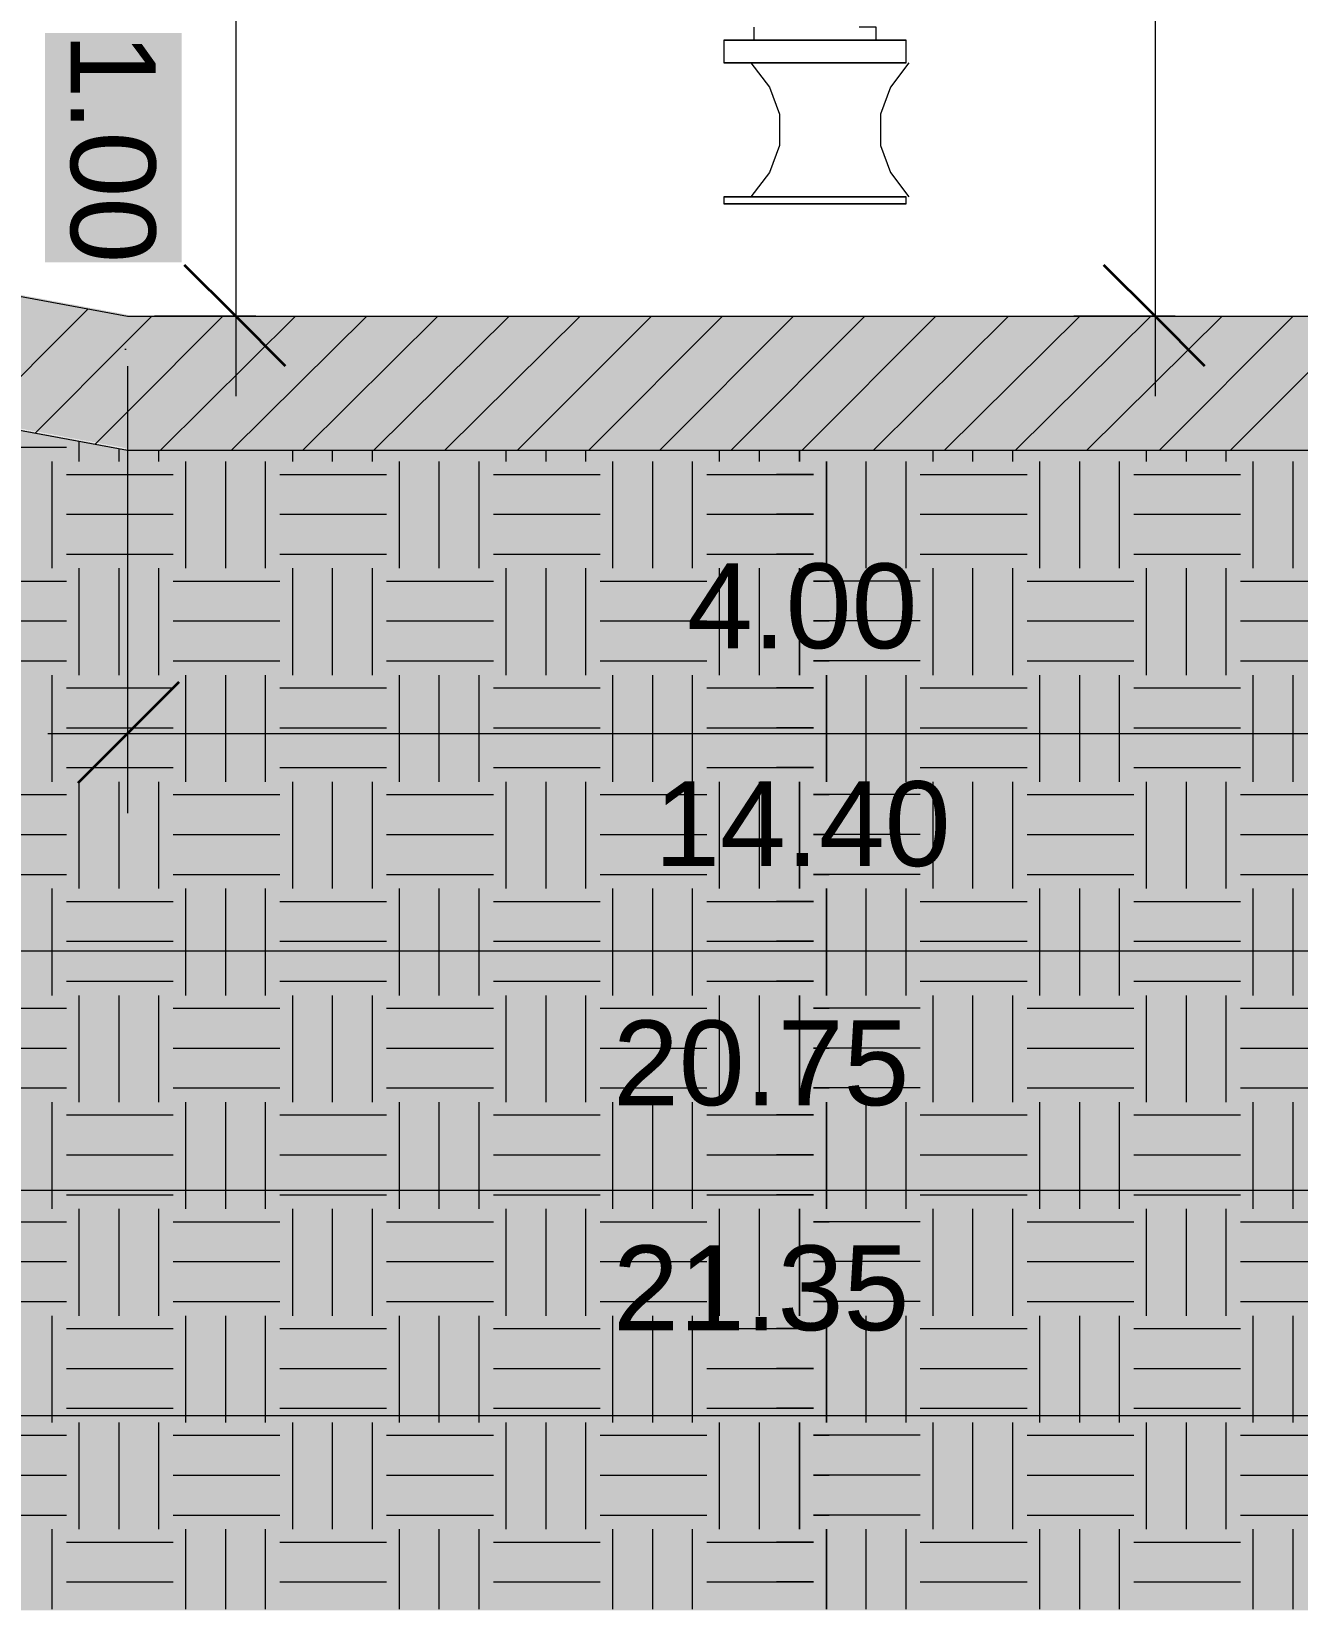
# Model space of a CAD drawing. Extents: x -187 to 52, y -9 to 65.
# Drawn here: x -130.429 to -126.667, y 27.056 to 31.746 of the extents above; entities that cross this region are included whole.
import ezdxf

# ---------------------------------------------------------------- set-up
doc = ezdxf.new("R2010")
doc.units = 0
doc.header["$MEASUREMENT"] = 0
doc.layers.add('PDF4_Geometría', color=7, linetype='Continuous')
doc.layers.add('PDF4_Texto', color=7, linetype='Continuous')
doc.layers.add('PDF4_Rellenos sólidos', color=7, linetype='Continuous', true_color=0xffffff)
doc.styles.add('PDF Arial', font='arial.ttf')

msp = doc.modelspace()

# ---------------------------------------------------------------- hatches: boundary and pattern name
at = {"layer": 'PDF4_Rellenos sólidos', "transparency": 33554559}
for points in [[(-130.1858, 30.5157), (-130.1435, 30.5072), (-130.1435, 30.9048), (-130.1858, 30.9132), (-130.2112, 30.9174), (-130.2323, 30.9217), (-130.2577, 30.9259), (-130.3, 30.9344), (-130.3254, 30.9386), (-130.3465, 30.9428), (-130.3719, 30.947), (-130.4142, 30.9555), (-130.4395, 30.9597), (-130.4607, 30.964), (-130.4861, 30.9682), (-130.5284, 30.9766), (-130.5537, 30.9809), (-130.5749, 30.9851), (-130.6002, 30.9893), (-130.6425, 30.9978), (-130.6679, 31.002), (-130.6891, 31.0062), (-130.7144, 31.0105), (-130.7567, 31.0189), (-130.7821, 31.0232), (-130.8032, 31.0274), (-130.8286, 31.0316), (-130.8709, 31.0401), (-130.8963, 31.0443), (-130.9174, 31.0485), (-130.9428, 31.0528), (-130.9851, 31.0612), (-131.0105, 31.0655), (-131.0316, 31.0697), (-131.057, 31.0739), (-131.0993, 31.0824), (-131.1247, 31.0866), (-131.1458, 31.0908), (-131.1712, 31.0951), (-131.2135, 31.1035), (-131.2388, 31.1077), (-131.26, 31.112), (-131.2854, 31.1162), (-131.3277, 31.1247), (-131.353, 31.1289), (-131.3742, 31.1331), (-131.3995, 31.1373), (-131.4418, 31.1458), (-131.4672, 31.15), (-131.4884, 31.1543), (-131.5137, 31.1585), (-131.556, 31.167), (-131.5814, 31.1712), (-131.6025, 31.1754), (-131.6279, 31.1796), (-131.6702, 31.1881), (-131.6956, 31.1923), (-131.7167, 31.1966), (-131.7421, 31.2008), (-131.7844, 31.2092), (-131.8098, 31.2135), (-131.8309, 31.2177), (-131.8563, 31.2219), (-131.8986, 31.2304), (-131.924, 31.2346), (-131.9451, 31.2388), (-131.9705, 31.2431), (-132.0128, 31.2515), (-132.0381, 31.2558), (-132.0593, 31.26), (-132.0847, 31.2642), (-132.1269, 31.2727), (-132.1523, 31.2769), (-132.1735, 31.2811), (-132.1988, 31.2854), (-132.2411, 31.2938), (-132.2665, 31.2981), (-132.2877, 31.3023), (-132.313, 31.3065), (-132.3553, 31.315), (-132.3807, 31.3192), (-132.4018, 31.3234), (-132.4272, 31.3277), (-132.4695, 31.3361), (-132.4949, 31.3403), (-132.516, 31.3446), (-132.5414, 31.3488), (-132.5625, 31.353), (-132.5879, 31.3573), (-132.6302, 31.3657), (-132.6556, 31.3699), (-132.6767, 31.3742), (-132.7021, 31.3784), (-132.7444, 31.3869), (-132.7698, 31.3911), (-132.7909, 31.3953), (-132.8163, 31.3996), (-132.8586, 31.408), (-132.884, 31.4122), (-132.9051, 31.4165), (-132.9305, 31.4207), (-132.9728, 31.4292), (-132.9981, 31.4334), (-133.0193, 31.4376), (-133.0447, 31.4418), (-133.0869, 31.4503), (-133.1123, 31.4545), (-133.1335, 31.4588), (-133.1588, 31.463), (-133.2011, 31.4714), (-133.2265, 31.4757), (-133.2477, 31.4799), (-133.273, 31.4841), (-133.3153, 31.4926), (-133.3407, 31.4968), (-133.3618, 31.5011), (-133.3872, 31.5053), (-133.4295, 31.5137), (-133.4549, 31.518), (-133.476, 31.5222), (-133.5014, 31.5264), (-133.5437, 31.5349), (-133.5691, 31.5391), (-133.5902, 31.5433), (-133.6156, 31.5476), (-133.6579, 31.556), (-133.6832, 31.5603), (-133.7044, 31.5645), (-133.7298, 31.5687), (-133.7721, 31.5772), (-133.7974, 31.5814), (-133.8186, 31.5856), (-133.844, 31.5899), (-133.8862, 31.5983), (-133.9116, 31.6025), (-133.9328, 31.6068), (-133.9581, 31.611), (-134.0004, 31.6195), (-134.0258, 31.6237), (-134.0469, 31.6279), (-134.0723, 31.6322), (-134.1146, 31.6406), (-134.14, 31.6448), (-134.1611, 31.6491), (-134.1865, 31.6533), (-134.2288, 31.6618), (-134.2542, 31.666), (-134.2753, 31.6702), (-134.3007, 31.6744), (-134.343, 31.6829), (-134.3684, 31.6871), (-134.3895, 31.6914), (-134.4149, 31.6956), (-134.4572, 31.704), (-134.4825, 31.7083), (-134.5037, 31.7125), (-134.5291, 31.7167), (-134.5714, 31.7252), (-134.5967, 31.7294), (-134.6179, 31.7336), (-134.6432, 31.7379), (-134.6855, 31.7463), (-134.7109, 31.7506), (-134.7321, 31.7548), (-134.7574, 31.759), (-134.7997, 31.7675), (-134.8251, 31.7717), (-134.8462, 31.7759), (-134.8716, 31.7802), (-134.8928, 31.7844), (-134.9181, 31.7844), (-134.9181, 31.3869), (-134.8928, 31.3869), (-134.8716, 31.3826), (-134.8462, 31.3784), (-134.8251, 31.3742), (-134.7997, 31.3699), (-134.7786, 31.3657), (-134.7532, 31.3615), (-134.7321, 31.3573), (-134.7067, 31.353), (-134.6644, 31.3446), (-134.639, 31.3403), (-134.6179, 31.3361), (-134.5925, 31.3319), (-134.5714, 31.3277), (-134.546, 31.3234), (-134.5248, 31.3192), (-134.4995, 31.315), (-134.4572, 31.3065), (-134.4318, 31.3023), (-134.4107, 31.2981), (-134.3853, 31.2938), (-134.3641, 31.2896), (-134.3388, 31.2854), (-134.3176, 31.2811), (-134.2922, 31.2769), (-134.2499, 31.2685), (-134.2246, 31.2642), (-134.2034, 31.26), (-134.1781, 31.2558), (-134.1569, 31.2515), (-134.1315, 31.2473), (-134.1104, 31.2431), (-134.085, 31.2388), (-134.0427, 31.2304), (-134.0173, 31.2262), (-133.9962, 31.2219), (-133.9708, 31.2177), (-133.9285, 31.2092), (-133.9032, 31.205), (-133.882, 31.2008), (-133.8566, 31.1966), (-133.8144, 31.1881), (-133.789, 31.1839), (-133.7678, 31.1796), (-133.7425, 31.1754), (-133.7002, 31.167), (-133.6748, 31.1627), (-133.6536, 31.1585), (-133.6283, 31.1543), (-133.586, 31.1458), (-133.5606, 31.1416), (-133.5395, 31.1373), (-133.5141, 31.1331), (-133.4718, 31.1247), (-133.4464, 31.1204), (-133.4041, 31.112), (-133.3788, 31.1077), (-133.3576, 31.1035), (-133.3322, 31.0993), (-133.2899, 31.0908), (-133.2646, 31.0866), (-133.2434, 31.0824), (-133.2181, 31.0781), (-133.1758, 31.0697), (-133.1504, 31.0655), (-133.1292, 31.0612), (-133.1039, 31.057), (-133.0616, 31.0485), (-133.0362, 31.0443), (-133.0151, 31.0401), (-132.9897, 31.0359), (-132.9474, 31.0274), (-132.922, 31.0232), (-132.8797, 31.0147), (-132.8543, 31.0105), (-132.8332, 31.0062), (-132.8078, 31.002), (-132.7655, 30.9936), (-132.7402, 30.9893), (-132.719, 30.9851), (-132.6936, 30.9809), (-132.6514, 30.9724), (-132.626, 30.9682), (-132.6048, 30.964), (-132.5795, 30.9597), (-132.5372, 30.9513), (-132.5118, 30.947), (-132.4906, 30.9428), (-132.4653, 30.9386), (-132.423, 30.9301), (-132.3976, 30.9259), (-132.3553, 30.9174), (-132.3299, 30.9132), (-132.3088, 30.909), (-132.2834, 30.9048), (-132.2411, 30.8963), (-132.2158, 30.8921), (-132.1946, 30.8878), (-132.1692, 30.8836), (-132.1269, 30.8751), (-132.1016, 30.8709), (-132.0804, 30.8667), (-132.0551, 30.8625), (-132.0128, 30.854), (-131.9874, 30.8498), (-131.9662, 30.8455), (-131.9409, 30.8413), (-131.8986, 30.8329), (-131.8732, 30.8286), (-131.8521, 30.8244), (-131.8267, 30.8202), (-131.7844, 30.8117), (-131.759, 30.8075), (-131.7167, 30.799), (-131.6914, 30.7948), (-131.6702, 30.7906), (-131.6448, 30.7863), (-131.6025, 30.7779), (-131.5772, 30.7736), (-131.556, 30.7694), (-131.5306, 30.7652), (-131.4884, 30.7567), (-131.463, 30.7525), (-131.4418, 30.7483), (-131.4165, 30.744), (-131.3742, 30.7356), (-131.3488, 30.7314), (-131.3277, 30.7271), (-131.3023, 30.7229), (-131.26, 30.7144), (-131.2346, 30.7102), (-131.1923, 30.7018), (-131.1669, 30.6975), (-131.1458, 30.6933), (-131.1204, 30.6891), (-131.0781, 30.6806), (-131.0528, 30.6764), (-131.0316, 30.6722), (-131.0062, 30.6679), (-130.964, 30.6595), (-130.9386, 30.6552), (-130.9174, 30.651), (-130.8921, 30.6468), (-130.8498, 30.6383), (-130.8244, 30.6341), (-130.8032, 30.6299), (-130.7779, 30.6256), (-130.7356, 30.6172), (-130.7102, 30.6129), (-130.6679, 30.6045), (-130.6425, 30.6003), (-130.6214, 30.596), (-130.596, 30.5918), (-130.5537, 30.5833), (-130.5284, 30.5791), (-130.5072, 30.5749), (-130.4818, 30.5707), (-130.4395, 30.5622), (-130.4142, 30.558), (-130.393, 30.5537), (-130.3677, 30.5495), (-130.3254, 30.541), (-130.3, 30.5368), (-130.2788, 30.5326), (-130.2535, 30.5284), (-130.2112, 30.5199)], [(-130.3888, 31.7421), (-130.3888, 31.0612), (-129.9828, 31.0612), (-129.9828, 31.7421)], [(-128.0586, 30.503), (-130.152, 30.5072), (-130.1943, 30.5157), (-130.2196, 30.5199), (-130.2619, 30.5284), (-130.2873, 30.5326), (-130.3084, 30.5368), (-130.3338, 30.541), (-130.3761, 30.5495), (-130.4015, 30.5537), (-130.4226, 30.558), (-130.448, 30.5622), (-130.4903, 30.5707), (-130.5157, 30.5749), (-130.5368, 30.5791), (-130.5622, 30.5833), (-130.6045, 30.5918), (-130.6299, 30.596), (-130.651, 30.6003), (-130.6764, 30.6045), (-130.7187, 30.6129), (-130.744, 30.6172), (-130.7863, 30.6256), (-130.8117, 30.6299), (-130.8328, 30.6341), (-130.8582, 30.6383), (-130.9005, 30.6468), (-130.9259, 30.651), (-130.947, 30.6552), (-130.9724, 30.6595), (-131.0147, 30.6679), (-131.0401, 30.6722), (-131.0612, 30.6764), (-131.0866, 30.6806), (-131.1289, 30.6891), (-131.1543, 30.6933), (-131.1754, 30.6975), (-131.2008, 30.7018), (-131.2431, 30.7102), (-131.2684, 30.7144), (-131.2896, 30.7187), (-131.315, 30.7229), (-131.3573, 30.7314), (-131.3826, 30.7356), (-131.4249, 30.744), (-131.4503, 30.7483), (-131.4714, 30.7525), (-131.4968, 30.7567), (-131.5391, 30.7652), (-131.5645, 30.7694), (-131.5856, 30.7736), (-131.611, 30.7779), (-131.6533, 30.7863), (-131.6787, 30.7906), (-131.6998, 30.7948), (-131.7252, 30.799), (-131.7675, 30.8075), (-131.7929, 30.8117), (-131.814, 30.8159), (-131.8394, 30.8202), (-131.8817, 30.8286), (-131.907, 30.8329), (-131.9493, 30.8413), (-131.9747, 30.8455), (-131.9958, 30.8498), (-132.0212, 30.854), (-132.0635, 30.8625), (-132.0889, 30.8667), (-132.11, 30.8709), (-132.1354, 30.8751), (-132.1777, 30.8836), (-132.2031, 30.8878), (-132.2242, 30.8921), (-132.2496, 30.8963), (-132.2919, 30.9048), (-132.3173, 30.909), (-132.3384, 30.9132), (-132.3638, 30.9174), (-132.4061, 30.9259), (-132.4314, 30.9301), (-132.4526, 30.9344), (-132.478, 30.9386), (-132.5203, 30.947), (-132.5456, 30.9513), (-132.5879, 30.9597), (-132.6133, 30.964), (-132.6344, 30.9682), (-132.6598, 30.9724), (-132.7021, 30.9809), (-132.7275, 30.9851), (-132.7486, 30.9893), (-132.774, 30.9936), (-132.8163, 31.002), (-132.8417, 31.0062), (-132.8628, 31.0105), (-132.8882, 31.0147), (-132.9305, 31.0232), (-132.9558, 31.0274), (-132.977, 31.0316), (-133.0024, 31.0359), (-133.0447, 31.0443), (-133.07, 31.0485), (-133.0912, 31.0528), (-133.1166, 31.057), (-133.1588, 31.0655), (-133.1842, 31.0697), (-133.2265, 31.0781), (-133.2519, 31.0824), (-133.273, 31.0866), (-133.2984, 31.0908), (-133.3407, 31.0993), (-133.3661, 31.1035), (-133.3872, 31.1077), (-133.4126, 31.112), (-133.4549, 31.1204), (-133.4803, 31.1247), (-133.5014, 31.1289), (-133.5268, 31.1331), (-133.5691, 31.1416), (-133.5944, 31.1458), (-133.6156, 31.15), (-133.641, 31.1543), (-133.6832, 31.1627), (-133.7086, 31.167), (-133.7509, 31.1754), (-133.7763, 31.1796), (-133.7974, 31.1839), (-133.8228, 31.1881), (-133.8651, 31.1966), (-133.8905, 31.2008), (-133.9116, 31.205), (-133.937, 31.2092), (-133.9793, 31.2177), (-134.0047, 31.2219), (-134.0258, 31.2262), (-134.0512, 31.2304), (-134.0935, 31.2388), (-134.1188, 31.2431), (-134.14, 31.2473), (-134.1654, 31.2515), (-134.2077, 31.26), (-134.233, 31.2642), (-134.2542, 31.2685), (-134.2795, 31.2727), (-134.3218, 31.2811), (-134.3472, 31.2854), (-134.3895, 31.2938), (-134.4149, 31.2981), (-134.436, 31.3023), (-134.4614, 31.3065), (-134.5037, 31.315), (-134.5291, 31.3192), (-134.5502, 31.3234), (-134.5756, 31.3277), (-134.6179, 31.3361), (-134.6432, 31.3403), (-134.6644, 31.3446), (-134.6898, 31.3488), (-134.7321, 31.3573), (-134.7574, 31.3615), (-134.7786, 31.3657), (-134.804, 31.3699), (-134.8462, 31.3784), (-134.8716, 31.3826), (-134.8928, 31.3869), (-134.9181, 31.3869), (-134.9181, 27.0563), (-128.0586, 27.0563)], [(-126.147, 30.5072), (-128.215, 30.503), (-128.215, 27.0563), (-121.7192, 27.0563), (-121.7192, 31.3192), (-121.7403, 31.3192), (-121.7615, 31.315), (-121.7868, 31.3107), (-121.808, 31.3065), (-121.8334, 31.3023), (-121.8757, 31.2938), (-121.901, 31.2896), (-121.9222, 31.2854), (-121.9476, 31.2811), (-121.9687, 31.2769), (-121.9941, 31.2727), (-122.0364, 31.2642), (-122.0617, 31.26), (-122.0829, 31.2558), (-122.1083, 31.2515), (-122.1294, 31.2473), (-122.1548, 31.2431), (-122.1971, 31.2346), (-122.2224, 31.2304), (-122.2436, 31.2262), (-122.269, 31.2219), (-122.2901, 31.2177), (-122.3155, 31.2135), (-122.3578, 31.205), (-122.3831, 31.2008), (-122.4043, 31.1966), (-122.4297, 31.1923), (-122.4508, 31.1881), (-122.4762, 31.1839), (-122.5185, 31.1754), (-122.5439, 31.1712), (-122.565, 31.167), (-122.5904, 31.1627), (-122.6327, 31.1543), (-122.658, 31.15), (-122.6792, 31.1458), (-122.7046, 31.1416), (-122.7257, 31.1373), (-122.7511, 31.1331), (-122.7934, 31.1247), (-122.8187, 31.1204), (-122.8399, 31.1162), (-122.8653, 31.112), (-122.8864, 31.1077), (-122.9118, 31.1035), (-122.9541, 31.0951), (-122.9794, 31.0908), (-123.0006, 31.0866), (-123.026, 31.0824), (-123.0471, 31.0781), (-123.0725, 31.0739), (-123.1148, 31.0655), (-123.1402, 31.0612), (-123.1613, 31.057), (-123.1867, 31.0528), (-123.2078, 31.0485), (-123.2332, 31.0443), (-123.2755, 31.0359), (-123.3009, 31.0316), (-123.322, 31.0274), (-123.3474, 31.0232), (-123.3685, 31.0189), (-123.3939, 31.0147), (-123.4362, 31.0062), (-123.4616, 31.002), (-123.4827, 30.9978), (-123.5081, 30.9936), (-123.5504, 30.9851), (-123.5757, 30.9809), (-123.5969, 30.9766), (-123.6223, 30.9724), (-123.6434, 30.9682), (-123.6688, 30.964), (-123.7111, 30.9555), (-123.7365, 30.9513), (-123.7576, 30.947), (-123.783, 30.9428), (-123.8041, 30.9386), (-123.8295, 30.9344), (-123.8718, 30.9259), (-123.8972, 30.9217), (-123.9183, 30.9174), (-123.9437, 30.9132), (-123.9648, 30.909), (-123.9902, 30.9048), (-124.0325, 30.8963), (-124.0579, 30.8921), (-124.079, 30.8878), (-124.1044, 30.8836), (-124.1255, 30.8794), (-124.1509, 30.8751), (-124.1932, 30.8667), (-124.2186, 30.8625), (-124.2397, 30.8582), (-124.2651, 30.854), (-124.2862, 30.8498), (-124.3116, 30.8455), (-124.3539, 30.8371), (-124.3793, 30.8329), (-124.4004, 30.8286), (-124.4258, 30.8244), (-124.4681, 30.8159), (-124.4935, 30.8117), (-124.5146, 30.8075), (-124.54, 30.8033), (-124.5611, 30.799), (-124.5865, 30.7948), (-124.6288, 30.7863), (-124.6542, 30.7821), (-124.6753, 30.7779), (-124.7007, 30.7736), (-124.7218, 30.7694), (-124.7472, 30.7652), (-124.7895, 30.7567), (-124.8149, 30.7525), (-124.836, 30.7483), (-124.8614, 30.744), (-124.8825, 30.7398), (-124.9079, 30.7356), (-124.9502, 30.7271), (-124.9756, 30.7229), (-124.9967, 30.7187), (-125.0221, 30.7144), (-125.0432, 30.7102), (-125.0686, 30.706), (-125.1109, 30.6975), (-125.1363, 30.6933), (-125.1574, 30.6891), (-125.1828, 30.6848), (-125.2039, 30.6806), (-125.2293, 30.6764), (-125.2716, 30.6679), (-125.297, 30.6637), (-125.3181, 30.6595), (-125.3435, 30.6552), (-125.3858, 30.6468), (-125.4112, 30.6425), (-125.4323, 30.6383), (-125.4577, 30.6341), (-125.4788, 30.6299), (-125.5042, 30.6256), (-125.5465, 30.6172), (-125.5719, 30.6129), (-125.593, 30.6087), (-125.6184, 30.6045), (-125.6395, 30.6003), (-125.6649, 30.596), (-125.7072, 30.5876), (-125.7326, 30.5833), (-125.7537, 30.5791), (-125.7791, 30.5749), (-125.8002, 30.5707), (-125.8256, 30.5664), (-125.8679, 30.558), (-125.8933, 30.5537), (-125.9144, 30.5495), (-125.9398, 30.5453), (-125.9609, 30.541), (-125.9863, 30.5368), (-126.0286, 30.5284), (-126.054, 30.5241), (-126.0751, 30.5199), (-126.1005, 30.5157), (-126.1217, 30.5114)], [(-130.1435, 30.9005), (-130.1435, 30.503), (-126.147, 30.503), (-126.147, 30.9005)], [(-128.4815, 30.2281), (-128.4815, 29.839), (-127.8048, 29.839), (-127.8048, 30.2281)], [(-128.5787, 29.581), (-128.5787, 29.192), (-127.7118, 29.192), (-127.7118, 29.581)], [(-128.7014, 28.8706), (-128.7014, 28.4815), (-127.8344, 28.4815), (-127.8344, 28.8706)], [(-128.7014, 28.2024), (-128.7014, 27.8133), (-127.8344, 27.8133), (-127.8344, 28.2024)]]:
    msp.add_hatch(color=256, dxfattribs=at).paths.add_polyline_path(points)

# ---------------------------------------------------------------- linework, layer by layer
at = {"layer": 'PDF4_Geometría', "lineweight": 9}
for points in [[(-127.0901, 35.4383), (-127.0901, 30.6637)], [(-129.8221, 32.1396), (-129.8221, 30.6637)], [(-130.1435, 30.9005), (-126.147, 30.9005), (-121.0764, 31.8394)], [(-128.2827, 31.759), (-128.2827, 31.721), (-128.3208, 31.721), (-128.3504, 31.721), (-128.3673, 31.721), (-128.3715, 31.721), (-128.3673, 31.721), (-128.3504, 31.721), (-128.3208, 31.721), (-128.2827, 31.721), (-128.2362, 31.721), (-128.1854, 31.721), (-128.1305, 31.721), (-128.0713, 31.721), (-128.0163, 31.721), (-127.9655, 31.721), (-127.919, 31.721), (-127.881, 31.721), (-127.8513, 31.721), (-127.8344, 31.721), (-127.8302, 31.721)], [(-127.8302, 31.6533), (-127.8302, 31.721), (-127.8344, 31.721), (-127.8513, 31.721), (-127.881, 31.721), (-127.919, 31.721), (-127.919, 31.759), (-127.9232, 31.759), (-127.9402, 31.759), (-127.9698, 31.759)], [(-128.3715, 31.721), (-128.3715, 31.6533)], [(-127.919, 31.721), (-127.9232, 31.721), (-127.9402, 31.721), (-127.9698, 31.721), (-128.0078, 31.721), (-128.0543, 31.721), (-128.1009, 31.721), (-128.1474, 31.721), (-128.1939, 31.721), (-128.232, 31.721), (-128.2616, 31.721), (-128.2785, 31.721), (-128.2827, 31.721)], [(-128.3715, 31.2558), (-128.3715, 31.2346)], [(-127.8302, 31.2346), (-127.8302, 31.2558)], [(-130.596, 30.5876), (-130.2619, 30.9217)], [(-130.4184, 30.5537), (-130.1435, 30.8286), (-130.0716, 30.9005)], [(-130.2408, 30.5199), (-130.1435, 30.6172), (-129.8602, 30.9005)], [(-129.7629, 30.9005), (-129.8221, 30.9005), (-130.0632, 30.9005)], [(-130.0462, 30.503), (-129.6445, 30.9005)], [(-129.8348, 30.503), (-129.433, 30.9005)], [(-129.6233, 30.503), (-129.2216, 30.9005)], [(-129.4119, 30.503), (-129.0101, 30.9005)], [(-129.2004, 30.503), (-128.7987, 30.9005)], [(-128.9847, 30.503), (-128.5872, 30.9005)], [(-128.7733, 30.503), (-128.3758, 30.9005)], [(-128.5618, 30.503), (-128.1643, 30.9005)], [(-128.3504, 30.503), (-127.9528, 30.9005)], [(-128.1389, 30.503), (-127.7414, 30.9005)], [(-127.9275, 30.503), (-127.5257, 30.9005)], [(-127.716, 30.503), (-127.3143, 30.9005)], [(-127.5046, 30.503), (-127.1028, 30.9005)], [(-127.0309, 30.9005), (-127.0901, 30.9005), (-127.3312, 30.9005)], [(-127.2931, 30.503), (-126.8913, 30.9005)], [(-127.0774, 30.503), (-126.6799, 30.9005)], [(-126.866, 30.503), (-126.4684, 30.9005)], [(-130.152, 30.8033), (-130.1477, 30.8033)], [(-130.1435, 30.7525), (-130.1435, 29.6614), (-130.1435, 29.4246)], [(-130.3803, 29.6614), (-125.906, 29.6614)], [(-120.7127, 29.0144), (-135.5779, 29.0144)], [(-117.6635, 28.3039), (-138.8723, 28.3039)], [(-139.1726, 27.6357), (-117.3632, 27.6357)]]:
    msp.add_lwpolyline(points, dxfattribs=at)
at = {"layer": 'PDF4_Geometría', "lineweight": 20}
for points in [[(-138.682, 35.0958), (-138.9315, 35.0958), (-138.9315, 34.7955), (-138.9315, 31.8986), (-138.9315, 31.5011), (-135.5356, 31.5011), (-134.9181, 31.3869), (-130.1435, 30.503), (-126.147, 30.503), (-121.7192, 31.3192), (-120.7507, 31.5011), (-117.6043, 31.5011), (-117.6043, 31.8986), (-117.6043, 34.7955), (-117.6043, 35.0958)], [(-135.2099, 31.8394), (-134.9181, 31.7844), (-130.1435, 30.9005), (-126.147, 30.9005), (-121.7192, 31.721), (-121.0764, 31.8394)], [(-128.2912, 31.6533), (-128.2362, 31.5814), (-128.2066, 31.5011), (-128.2066, 31.408), (-128.2362, 31.3277), (-128.2912, 31.2558)], [(-127.8217, 31.6533), (-127.8767, 31.5814), (-127.9063, 31.5011), (-127.9063, 31.408), (-127.8767, 31.3277), (-127.8217, 31.2558)]]:
    msp.add_lwpolyline(points, dxfattribs=at)
at = {"layer": 'PDF4_Geometría', "lineweight": 9}
for points in [[(-127.8302, 31.6533), (-127.8344, 31.6533), (-127.8513, 31.6533), (-127.881, 31.6533), (-127.919, 31.6533), (-127.9655, 31.6533), (-128.0163, 31.6533), (-128.0713, 31.6533), (-128.1305, 31.6533), (-128.1854, 31.6533), (-128.2362, 31.6533), (-128.2827, 31.6533), (-128.3208, 31.6533), (-128.3504, 31.6533), (-128.3673, 31.6533), (-128.3715, 31.6533), (-128.3673, 31.6533), (-128.3504, 31.6533), (-128.3208, 31.6533), (-128.2827, 31.6533), (-128.2362, 31.6533), (-128.1854, 31.6533), (-128.1305, 31.6533), (-128.0713, 31.6533), (-128.0163, 31.6533), (-127.9655, 31.6533), (-127.919, 31.6533), (-127.881, 31.6533), (-127.8513, 31.6533), (-127.8344, 31.6533)], [(-127.8302, 31.2558), (-127.8344, 31.2558), (-127.8513, 31.2558), (-127.881, 31.2558), (-127.919, 31.2558), (-127.9655, 31.2558), (-128.0163, 31.2558), (-128.0713, 31.2558), (-128.1305, 31.2558), (-128.1854, 31.2558), (-128.2362, 31.2558), (-128.2827, 31.2558), (-128.3208, 31.2558), (-128.3504, 31.2558), (-128.3673, 31.2558), (-128.3715, 31.2558), (-128.3673, 31.2558), (-128.3504, 31.2558), (-128.3208, 31.2558), (-128.2827, 31.2558), (-128.2362, 31.2558), (-128.1854, 31.2558), (-128.1305, 31.2558), (-128.0713, 31.2558), (-128.0163, 31.2558), (-127.9655, 31.2558), (-127.919, 31.2558), (-127.881, 31.2558), (-127.8513, 31.2558), (-127.8344, 31.2558)], [(-127.8302, 31.2346), (-127.8344, 31.2346), (-127.8513, 31.2346), (-127.881, 31.2346), (-127.919, 31.2346), (-127.9655, 31.2346), (-128.0163, 31.2346), (-128.0713, 31.2346), (-128.1305, 31.2346), (-128.1854, 31.2346), (-128.2362, 31.2346), (-128.2827, 31.2346), (-128.3208, 31.2346), (-128.3504, 31.2346), (-128.3673, 31.2346), (-128.3715, 31.2346), (-128.3673, 31.2346), (-128.3504, 31.2346), (-128.3208, 31.2346), (-128.2827, 31.2346), (-128.2362, 31.2346), (-128.1854, 31.2346), (-128.1305, 31.2346), (-128.0713, 31.2346), (-128.0163, 31.2346), (-127.9655, 31.2346), (-127.919, 31.2346), (-127.881, 31.2346), (-127.8513, 31.2346), (-127.8344, 31.2346)]]:
    msp.add_lwpolyline(points, close=True, dxfattribs=at)
at = {"layer": 'PDF4_Geometría', "lineweight": 35}
for points in [[(-129.6741, 30.7525), (-129.8221, 30.9005), (-129.9743, 31.0528)], [(-126.9421, 30.7525), (-127.0901, 30.9005), (-127.2424, 31.0528)], [(-129.9913, 29.8136), (-130.1435, 29.6614), (-130.2915, 29.5134)]]:
    msp.add_lwpolyline(points, dxfattribs=at)
at = {"layer": 'PDF4_Geometría', "color": 9, "lineweight": 9, "true_color": 0xc0c0c0}
for points in [[(-130.6425, 30.5114), (-130.3254, 30.5114)], [(-130.2873, 30.4692), (-130.2873, 30.5284)], [(-130.1689, 30.4692), (-130.1689, 30.5072)], [(-130.0505, 30.4692), (-130.0505, 30.503)], [(-129.6529, 30.4692), (-129.6529, 30.503)], [(-129.5345, 30.4692), (-129.5345, 30.503)], [(-129.4161, 30.4692), (-129.4161, 30.503)], [(-129.0186, 30.4692), (-129.0186, 30.503)], [(-128.9002, 30.4692), (-128.9002, 30.503)], [(-128.7817, 30.4692), (-128.7817, 30.503)], [(-128.3842, 30.4692), (-128.3842, 30.503)], [(-128.2658, 30.4692), (-128.2658, 30.503)], [(-127.7498, 30.4692), (-127.7498, 30.503)], [(-127.6314, 30.4692), (-127.6314, 30.503)], [(-127.513, 30.4692), (-127.513, 30.503)], [(-127.1155, 30.4692), (-127.1155, 30.503)], [(-126.9971, 30.4692), (-126.9971, 30.503)], [(-126.8787, 30.4692), (-126.8787, 30.503)], [(-130.3677, 30.152), (-130.3677, 30.4692)], [(-129.9701, 30.152), (-129.9701, 30.4692)], [(-129.8517, 30.152), (-129.8517, 30.4692)], [(-129.7333, 30.152), (-129.7333, 30.4692)], [(-129.3358, 30.152), (-129.3358, 30.4692)], [(-129.2173, 30.152), (-129.2173, 30.4692)], [(-129.0989, 30.152), (-129.0989, 30.4692)], [(-128.7014, 30.152), (-128.7014, 30.4692)], [(-128.583, 30.152), (-128.583, 30.4692)], [(-128.4646, 30.152), (-128.4646, 30.4692)], [(-127.9486, 30.152), (-127.9486, 30.4692)], [(-127.8302, 30.152), (-127.8302, 30.4692)], [(-127.4327, 30.152), (-127.4327, 30.4692)], [(-127.3143, 30.152), (-127.3143, 30.4692)], [(-127.1958, 30.152), (-127.1958, 30.4692)], [(-126.7983, 30.152), (-126.7983, 30.4692)], [(-126.6799, 30.152), (-126.6799, 30.4692)], [(-130.3254, 30.4311), (-130.0082, 30.4311)], [(-129.691, 30.4311), (-129.3738, 30.4311)], [(-129.0566, 30.4311), (-128.7395, 30.4311)], [(-128.4223, 30.4311), (-128.1051, 30.4311), (-128.215, 30.4311)], [(-127.7879, 30.4311), (-127.4707, 30.4311)], [(-127.1535, 30.4311), (-126.8364, 30.4311)], [(-130.3254, 30.3127), (-130.0082, 30.3127)], [(-129.691, 30.3127), (-129.3738, 30.3127)], [(-129.0566, 30.3127), (-128.7395, 30.3127)], [(-128.4223, 30.3127), (-128.1051, 30.3127), (-128.215, 30.3127)], [(-127.7879, 30.3127), (-127.4707, 30.3127)], [(-127.1535, 30.3127), (-126.8364, 30.3127)], [(-130.3254, 30.1943), (-130.0082, 30.1943)], [(-129.691, 30.1943), (-129.3738, 30.1943)], [(-129.0566, 30.1943), (-128.7395, 30.1943)], [(-128.4223, 30.1943), (-128.1051, 30.1943), (-128.215, 30.1943)], [(-127.7879, 30.1943), (-127.4707, 30.1943)], [(-127.1535, 30.1943), (-126.8364, 30.1943)], [(-130.6425, 30.1139), (-130.3254, 30.1139)], [(-130.2873, 29.8348), (-130.2873, 30.152)], [(-130.1689, 29.8348), (-130.1689, 30.152)], [(-130.0505, 29.8348), (-130.0505, 30.152)], [(-130.0082, 30.1139), (-129.691, 30.1139)], [(-129.6529, 29.8348), (-129.6529, 30.152)], [(-129.5345, 29.8348), (-129.5345, 30.152)], [(-129.4161, 29.8348), (-129.4161, 30.152)], [(-129.3738, 30.1139), (-129.0566, 30.1139)], [(-129.0186, 29.8348), (-129.0186, 30.152)], [(-128.9002, 29.8348), (-128.9002, 30.152)], [(-128.7817, 29.8348), (-128.7817, 30.152)], [(-128.7395, 30.1139), (-128.4223, 30.1139)], [(-128.3842, 29.8348), (-128.3842, 30.152)], [(-128.2658, 29.8348), (-128.2658, 30.152)], [(-127.7879, 30.1139), (-128.1051, 30.1139), (-128.0586, 30.1139)], [(-127.7498, 29.8348), (-127.7498, 30.152)], [(-127.6314, 29.8348), (-127.6314, 30.152)], [(-127.513, 29.8348), (-127.513, 30.152)], [(-127.4707, 30.1139), (-127.1535, 30.1139)], [(-127.1155, 29.8348), (-127.1155, 30.152)], [(-126.9971, 29.8348), (-126.9971, 30.152)], [(-126.8787, 29.8348), (-126.8787, 30.152)], [(-126.8364, 30.1139), (-126.5192, 30.1139)], [(-130.6425, 29.9955), (-130.3254, 29.9955)], [(-130.0082, 29.9955), (-129.691, 29.9955)], [(-129.3738, 29.9955), (-129.0566, 29.9955)], [(-128.7395, 29.9955), (-128.4223, 29.9955)], [(-127.7879, 29.9955), (-128.1051, 29.9955), (-128.0586, 29.9955)], [(-127.4707, 29.9955), (-127.1535, 29.9955)], [(-126.8364, 29.9955), (-126.5192, 29.9955)], [(-130.6425, 29.8771), (-130.3254, 29.8771)], [(-130.0082, 29.8771), (-129.691, 29.8771)], [(-129.3738, 29.8771), (-129.0566, 29.8771)], [(-128.7395, 29.8771), (-128.4223, 29.8771)], [(-127.7879, 29.8771), (-128.1051, 29.8771), (-128.0586, 29.8771)], [(-127.4707, 29.8771), (-127.1535, 29.8771)], [(-126.8364, 29.8771), (-126.5192, 29.8771)], [(-130.3677, 29.5176), (-130.3677, 29.8348)], [(-129.9701, 29.5176), (-129.9701, 29.8348)], [(-129.8517, 29.5176), (-129.8517, 29.8348)], [(-129.7333, 29.5176), (-129.7333, 29.8348)], [(-129.3358, 29.5176), (-129.3358, 29.8348)], [(-129.2173, 29.5176), (-129.2173, 29.8348)], [(-129.0989, 29.5176), (-129.0989, 29.8348)], [(-128.7014, 29.5176), (-128.7014, 29.8348)], [(-128.583, 29.5176), (-128.583, 29.8348)], [(-128.4646, 29.5176), (-128.4646, 29.8348)], [(-127.9486, 29.5176), (-127.9486, 29.8348)], [(-127.8302, 29.5176), (-127.8302, 29.8348)], [(-127.4327, 29.5176), (-127.4327, 29.8348)], [(-127.3143, 29.5176), (-127.3143, 29.8348)], [(-127.1958, 29.5176), (-127.1958, 29.8348)], [(-126.7983, 29.5176), (-126.7983, 29.8348)], [(-126.6799, 29.5176), (-126.6799, 29.8348)], [(-130.3254, 29.7967), (-130.0082, 29.7967)], [(-129.691, 29.7967), (-129.3738, 29.7967)], [(-129.0566, 29.7967), (-128.7395, 29.7967)], [(-128.4223, 29.7967), (-128.1051, 29.7967), (-128.215, 29.7967)], [(-127.7879, 29.7967), (-127.4707, 29.7967)], [(-127.1535, 29.7967), (-126.8364, 29.7967)], [(-130.3254, 29.6783), (-130.0082, 29.6783)], [(-129.691, 29.6783), (-129.3738, 29.6783)], [(-129.0566, 29.6783), (-128.7395, 29.6783)], [(-128.4223, 29.6783), (-128.1051, 29.6783), (-128.215, 29.6783)], [(-127.7879, 29.6783), (-127.4707, 29.6783)], [(-127.1535, 29.6783), (-126.8364, 29.6783)], [(-130.3254, 29.5599), (-130.0082, 29.5599)], [(-129.691, 29.5599), (-129.3738, 29.5599)], [(-129.0566, 29.5599), (-128.7395, 29.5599)], [(-128.4223, 29.5599), (-128.1051, 29.5599), (-128.215, 29.5599)], [(-127.7879, 29.5599), (-127.4707, 29.5599)], [(-127.1535, 29.5599), (-126.8364, 29.5599)], [(-130.2873, 29.2004), (-130.2873, 29.5176)], [(-130.1689, 29.2004), (-130.1689, 29.5176)], [(-130.0505, 29.2004), (-130.0505, 29.5176)], [(-129.6529, 29.2004), (-129.6529, 29.5176)], [(-129.5345, 29.2004), (-129.5345, 29.5176)], [(-129.4161, 29.2004), (-129.4161, 29.5176)], [(-129.0186, 29.2004), (-129.0186, 29.5176)], [(-128.9002, 29.2004), (-128.9002, 29.5176)], [(-128.7817, 29.2004), (-128.7817, 29.5176)], [(-128.3842, 29.2004), (-128.3842, 29.5176)], [(-128.2658, 29.2004), (-128.2658, 29.5176)], [(-127.7498, 29.2004), (-127.7498, 29.5176)], [(-127.6314, 29.2004), (-127.6314, 29.5176)], [(-127.513, 29.2004), (-127.513, 29.5176)], [(-127.1155, 29.2004), (-127.1155, 29.5176)], [(-126.9971, 29.2004), (-126.9971, 29.5176)], [(-126.8787, 29.2004), (-126.8787, 29.5176)], [(-130.6425, 29.4796), (-130.3254, 29.4796)], [(-130.0082, 29.4796), (-129.691, 29.4796)], [(-129.3738, 29.4796), (-129.0566, 29.4796)], [(-128.7395, 29.4796), (-128.4223, 29.4796)], [(-127.7879, 29.4796), (-128.1051, 29.4796), (-128.0586, 29.4796)], [(-127.4707, 29.4796), (-127.1535, 29.4796)], [(-126.8364, 29.4796), (-126.5192, 29.4796)], [(-130.6425, 29.3611), (-130.3254, 29.3611)], [(-130.0082, 29.3611), (-129.691, 29.3611)], [(-129.3738, 29.3611), (-129.0566, 29.3611)], [(-128.7395, 29.3611), (-128.4223, 29.3611)], [(-127.7879, 29.3611), (-128.1051, 29.3611), (-128.0586, 29.3611)], [(-127.4707, 29.3611), (-127.1535, 29.3611)], [(-126.8364, 29.3611), (-126.5192, 29.3611)], [(-130.6425, 29.2427), (-130.3254, 29.2427)], [(-130.0082, 29.2427), (-129.691, 29.2427)], [(-129.3738, 29.2427), (-129.0566, 29.2427)], [(-128.7395, 29.2427), (-128.4223, 29.2427)], [(-127.7879, 29.2427), (-128.1051, 29.2427), (-128.0586, 29.2427)], [(-127.4707, 29.2427), (-127.1535, 29.2427)], [(-126.8364, 29.2427), (-126.5192, 29.2427)], [(-130.3677, 28.8833), (-130.3677, 29.2004)], [(-129.9701, 28.8833), (-129.9701, 29.2004)], [(-129.8517, 28.8833), (-129.8517, 29.2004)], [(-129.7333, 28.8833), (-129.7333, 29.2004)], [(-129.3358, 28.8833), (-129.3358, 29.2004)], [(-129.2173, 28.8833), (-129.2173, 29.2004)], [(-129.0989, 28.8833), (-129.0989, 29.2004)], [(-128.7014, 28.8833), (-128.7014, 29.2004)], [(-128.583, 28.8833), (-128.583, 29.2004)], [(-128.4646, 28.8833), (-128.4646, 29.2004)], [(-127.9486, 28.8833), (-127.9486, 29.2004)], [(-127.8302, 28.8833), (-127.8302, 29.2004)], [(-127.4327, 28.8833), (-127.4327, 29.2004)], [(-127.3143, 28.8833), (-127.3143, 29.2004)], [(-127.1958, 28.8833), (-127.1958, 29.2004)], [(-126.7983, 28.8833), (-126.7983, 29.2004)], [(-126.6799, 28.8833), (-126.6799, 29.2004)], [(-130.3254, 29.1624), (-130.0082, 29.1624)], [(-129.691, 29.1624), (-129.3738, 29.1624)], [(-129.0566, 29.1624), (-128.7395, 29.1624)], [(-128.4223, 29.1624), (-128.1051, 29.1624), (-128.215, 29.1624)], [(-127.7879, 29.1624), (-127.4707, 29.1624)], [(-127.1535, 29.1624), (-126.8364, 29.1624)], [(-130.3254, 29.044), (-130.0082, 29.044)], [(-129.691, 29.044), (-129.3738, 29.044)], [(-129.0566, 29.044), (-128.7395, 29.044)], [(-128.4223, 29.044), (-128.1051, 29.044), (-128.215, 29.044)], [(-127.7879, 29.044), (-127.4707, 29.044)], [(-127.1535, 29.044), (-126.8364, 29.044)], [(-130.3254, 28.9255), (-130.0082, 28.9255)], [(-129.691, 28.9255), (-129.3738, 28.9255)], [(-129.0566, 28.9255), (-128.7395, 28.9255)], [(-128.4223, 28.9255), (-128.1051, 28.9255), (-128.215, 28.9255)], [(-127.7879, 28.9255), (-127.4707, 28.9255)], [(-127.1535, 28.9255), (-126.8364, 28.9255)], [(-130.6425, 28.8452), (-130.3254, 28.8452)], [(-130.2873, 28.5661), (-130.2873, 28.8833)], [(-130.1689, 28.5661), (-130.1689, 28.8833)], [(-130.0505, 28.5661), (-130.0505, 28.8833)], [(-130.0082, 28.8452), (-129.691, 28.8452)], [(-129.6529, 28.5661), (-129.6529, 28.8833)], [(-129.5345, 28.5661), (-129.5345, 28.8833)], [(-129.4161, 28.5661), (-129.4161, 28.8833)], [(-129.3738, 28.8452), (-129.0566, 28.8452)], [(-129.0186, 28.5661), (-129.0186, 28.8833)], [(-128.9002, 28.5661), (-128.9002, 28.8833)], [(-128.7817, 28.5661), (-128.7817, 28.8833)], [(-128.7395, 28.8452), (-128.4223, 28.8452)], [(-128.3842, 28.5661), (-128.3842, 28.8833)], [(-128.2658, 28.5661), (-128.2658, 28.8833)], [(-127.7879, 28.8452), (-128.1051, 28.8452), (-128.0586, 28.8452)], [(-127.7498, 28.5661), (-127.7498, 28.8833)], [(-127.6314, 28.5661), (-127.6314, 28.8833)], [(-127.513, 28.5661), (-127.513, 28.8833)], [(-127.4707, 28.8452), (-127.1535, 28.8452)], [(-127.1155, 28.5661), (-127.1155, 28.8833)], [(-126.9971, 28.5661), (-126.9971, 28.8833)], [(-126.8787, 28.5661), (-126.8787, 28.8833)], [(-126.8364, 28.8452), (-126.5192, 28.8452)], [(-130.6425, 28.7268), (-130.3254, 28.7268)], [(-130.0082, 28.7268), (-129.691, 28.7268)], [(-129.3738, 28.7268), (-129.0566, 28.7268)], [(-128.7395, 28.7268), (-128.4223, 28.7268)], [(-127.7879, 28.7268), (-128.1051, 28.7268), (-128.0586, 28.7268)], [(-127.4707, 28.7268), (-127.1535, 28.7268)], [(-126.8364, 28.7268), (-126.5192, 28.7268)], [(-130.6425, 28.6084), (-130.3254, 28.6084)], [(-130.3677, 28.2489), (-130.3677, 28.5661)], [(-130.0082, 28.6084), (-129.691, 28.6084)], [(-129.9701, 28.2489), (-129.9701, 28.5661)], [(-129.8517, 28.2489), (-129.8517, 28.5661)], [(-129.7333, 28.2489), (-129.7333, 28.5661)], [(-129.3738, 28.6084), (-129.0566, 28.6084)], [(-129.3358, 28.2489), (-129.3358, 28.5661)], [(-129.2173, 28.2489), (-129.2173, 28.5661)], [(-129.0989, 28.2489), (-129.0989, 28.5661)], [(-128.7395, 28.6084), (-128.4223, 28.6084)], [(-128.7014, 28.2489), (-128.7014, 28.5661)], [(-128.583, 28.2489), (-128.583, 28.5661)], [(-128.4646, 28.2489), (-128.4646, 28.5661)], [(-127.7879, 28.6084), (-128.1051, 28.6084), (-128.0586, 28.6084)], [(-127.9486, 28.2489), (-127.9486, 28.5661)], [(-127.8302, 28.2489), (-127.8302, 28.5661)], [(-127.4707, 28.6084), (-127.1535, 28.6084)], [(-127.4327, 28.2489), (-127.4327, 28.5661)], [(-127.3143, 28.2489), (-127.3143, 28.5661)], [(-127.1958, 28.2489), (-127.1958, 28.5661)], [(-126.8364, 28.6084), (-126.5192, 28.6084)], [(-126.7983, 28.2489), (-126.7983, 28.5661)], [(-126.6799, 28.2489), (-126.6799, 28.5661)], [(-130.3254, 28.528), (-130.0082, 28.528)], [(-129.691, 28.528), (-129.3738, 28.528)], [(-129.0566, 28.528), (-128.7395, 28.528)], [(-128.4223, 28.528), (-128.1051, 28.528), (-128.215, 28.528)], [(-127.7879, 28.528), (-127.4707, 28.528)], [(-127.1535, 28.528), (-126.8364, 28.528)], [(-130.3254, 28.4096), (-130.0082, 28.4096)], [(-129.691, 28.4096), (-129.3738, 28.4096)], [(-129.0566, 28.4096), (-128.7395, 28.4096)], [(-128.4223, 28.4096), (-128.1051, 28.4096), (-128.215, 28.4096)], [(-127.7879, 28.4096), (-127.4707, 28.4096)], [(-127.1535, 28.4096), (-126.8364, 28.4096)], [(-130.3254, 28.2912), (-130.0082, 28.2912)], [(-129.691, 28.2912), (-129.3738, 28.2912)], [(-129.0566, 28.2912), (-128.7395, 28.2912)], [(-128.4223, 28.2912), (-128.1051, 28.2912), (-128.215, 28.2912)], [(-127.7879, 28.2912), (-127.4707, 28.2912)], [(-127.1535, 28.2912), (-126.8364, 28.2912)], [(-130.2873, 27.9317), (-130.2873, 28.2489)], [(-130.1689, 27.9317), (-130.1689, 28.2489)], [(-130.0505, 27.9317), (-130.0505, 28.2489)], [(-129.6529, 27.9317), (-129.6529, 28.2489)], [(-129.5345, 27.9317), (-129.5345, 28.2489)], [(-129.4161, 27.9317), (-129.4161, 28.2489)], [(-129.0186, 27.9317), (-129.0186, 28.2489)], [(-128.9002, 27.9317), (-128.9002, 28.2489)], [(-128.7817, 27.9317), (-128.7817, 28.2489)], [(-128.3842, 27.9317), (-128.3842, 28.2489)], [(-128.2658, 27.9317), (-128.2658, 28.2489)], [(-127.7498, 27.9317), (-127.7498, 28.2489)], [(-127.6314, 27.9317), (-127.6314, 28.2489)], [(-127.513, 27.9317), (-127.513, 28.2489)], [(-127.1155, 27.9317), (-127.1155, 28.2489)], [(-126.9971, 27.9317), (-126.9971, 28.2489)], [(-126.8787, 27.9317), (-126.8787, 28.2489)], [(-130.6425, 28.2108), (-130.3254, 28.2108)], [(-130.0082, 28.2108), (-129.691, 28.2108)], [(-129.3738, 28.2108), (-129.0566, 28.2108)], [(-128.7395, 28.2108), (-128.4223, 28.2108)], [(-127.7879, 28.2108), (-128.1051, 28.2108), (-128.0586, 28.2108)], [(-127.4707, 28.2108), (-127.1535, 28.2108)], [(-126.8364, 28.2108), (-126.5192, 28.2108)], [(-130.6425, 28.0924), (-130.3254, 28.0924)], [(-130.0082, 28.0924), (-129.691, 28.0924)], [(-129.3738, 28.0924), (-129.0566, 28.0924)], [(-128.7395, 28.0924), (-128.4223, 28.0924)], [(-127.7879, 28.0924), (-128.1051, 28.0924), (-128.0586, 28.0924)], [(-127.4707, 28.0924), (-127.1535, 28.0924)], [(-126.8364, 28.0924), (-126.5192, 28.0924)], [(-130.6425, 27.974), (-130.3254, 27.974)], [(-130.0082, 27.974), (-129.691, 27.974)], [(-129.3738, 27.974), (-129.0566, 27.974)], [(-128.7395, 27.974), (-128.4223, 27.974)], [(-127.7879, 27.974), (-128.1051, 27.974), (-128.0586, 27.974)], [(-127.4707, 27.974), (-127.1535, 27.974)], [(-126.8364, 27.974), (-126.5192, 27.974)], [(-130.3677, 27.6145), (-130.3677, 27.9317)], [(-129.9701, 27.6145), (-129.9701, 27.9317)], [(-129.8517, 27.6145), (-129.8517, 27.9317)], [(-129.7333, 27.6145), (-129.7333, 27.9317)], [(-129.3358, 27.6145), (-129.3358, 27.9317)], [(-129.2173, 27.6145), (-129.2173, 27.9317)], [(-129.0989, 27.6145), (-129.0989, 27.9317)], [(-128.7014, 27.6145), (-128.7014, 27.9317)], [(-128.583, 27.6145), (-128.583, 27.9317)], [(-128.4646, 27.6145), (-128.4646, 27.9317)], [(-127.9486, 27.6145), (-127.9486, 27.9317)], [(-127.8302, 27.6145), (-127.8302, 27.9317)], [(-127.4327, 27.6145), (-127.4327, 27.9317)], [(-127.3143, 27.6145), (-127.3143, 27.9317)], [(-127.1958, 27.6145), (-127.1958, 27.9317)], [(-126.7983, 27.6145), (-126.7983, 27.9317)], [(-126.6799, 27.6145), (-126.6799, 27.9317)], [(-130.3254, 27.8936), (-130.0082, 27.8936)], [(-129.691, 27.8936), (-129.3738, 27.8936)], [(-129.0566, 27.8936), (-128.7395, 27.8936)], [(-128.4223, 27.8936), (-128.1051, 27.8936), (-128.215, 27.8936)], [(-127.7879, 27.8936), (-127.4707, 27.8936)], [(-127.1535, 27.8936), (-126.8364, 27.8936)], [(-130.3254, 27.7752), (-130.0082, 27.7752)], [(-129.691, 27.7752), (-129.3738, 27.7752)], [(-129.0566, 27.7752), (-128.7395, 27.7752)], [(-128.4223, 27.7752), (-128.1051, 27.7752), (-128.215, 27.7752)], [(-127.7879, 27.7752), (-127.4707, 27.7752)], [(-127.1535, 27.7752), (-126.8364, 27.7752)], [(-130.3254, 27.6568), (-130.0082, 27.6568)], [(-129.691, 27.6568), (-129.3738, 27.6568)], [(-129.0566, 27.6568), (-128.7395, 27.6568)], [(-128.4223, 27.6568), (-128.1051, 27.6568), (-128.215, 27.6568)], [(-127.7879, 27.6568), (-127.4707, 27.6568)], [(-127.1535, 27.6568), (-126.8364, 27.6568)], [(-130.2873, 27.2973), (-130.2873, 27.6145)], [(-130.1689, 27.2973), (-130.1689, 27.6145)], [(-130.0505, 27.2973), (-130.0505, 27.6145)], [(-129.6529, 27.2973), (-129.6529, 27.6145)], [(-129.5345, 27.2973), (-129.5345, 27.6145)], [(-129.4161, 27.2973), (-129.4161, 27.6145)], [(-129.0186, 27.2973), (-129.0186, 27.6145)], [(-128.9002, 27.2973), (-128.9002, 27.6145)], [(-128.7817, 27.2973), (-128.7817, 27.6145)], [(-128.3842, 27.2973), (-128.3842, 27.6145)], [(-128.2658, 27.2973), (-128.2658, 27.6145)], [(-127.7498, 27.2973), (-127.7498, 27.6145)], [(-127.6314, 27.2973), (-127.6314, 27.6145)], [(-127.513, 27.2973), (-127.513, 27.6145)], [(-127.1155, 27.2973), (-127.1155, 27.6145)], [(-126.9971, 27.2973), (-126.9971, 27.6145)], [(-126.8787, 27.2973), (-126.8787, 27.6145)], [(-130.6425, 27.5765), (-130.3254, 27.5765)], [(-130.0082, 27.5765), (-129.691, 27.5765)], [(-129.3738, 27.5765), (-129.0566, 27.5765)], [(-128.7395, 27.5765), (-128.4223, 27.5765)], [(-127.7879, 27.5765), (-128.1051, 27.5765), (-128.0586, 27.5765)], [(-127.4707, 27.5765), (-127.1535, 27.5765)], [(-126.8364, 27.5765), (-126.5192, 27.5765)], [(-130.6425, 27.4581), (-130.3254, 27.4581)], [(-130.0082, 27.4581), (-129.691, 27.4581)], [(-129.3738, 27.4581), (-129.0566, 27.4581)], [(-128.7395, 27.4581), (-128.4223, 27.4581)], [(-127.7879, 27.4581), (-128.1051, 27.4581), (-128.0586, 27.4581)], [(-127.4707, 27.4581), (-127.1535, 27.4581)], [(-126.8364, 27.4581), (-126.5192, 27.4581)], [(-130.6425, 27.3396), (-130.3254, 27.3396)], [(-130.3677, 27.0605), (-130.3677, 27.2973)], [(-130.0082, 27.3396), (-129.691, 27.3396)], [(-129.9701, 27.0605), (-129.9701, 27.2973)], [(-129.8517, 27.0605), (-129.8517, 27.2973)], [(-129.7333, 27.0605), (-129.7333, 27.2973)], [(-129.3738, 27.3396), (-129.0566, 27.3396)], [(-129.3358, 27.0605), (-129.3358, 27.2973)], [(-129.2173, 27.0605), (-129.2173, 27.2973)], [(-129.0989, 27.0605), (-129.0989, 27.2973)], [(-128.7395, 27.3396), (-128.4223, 27.3396)], [(-128.7014, 27.0605), (-128.7014, 27.2973)], [(-128.583, 27.0605), (-128.583, 27.2973)], [(-128.4646, 27.0605), (-128.4646, 27.2973)], [(-127.7879, 27.3396), (-128.1051, 27.3396), (-128.0586, 27.3396)], [(-127.9486, 27.0605), (-127.9486, 27.2973)], [(-127.8302, 27.0605), (-127.8302, 27.2973)], [(-127.4707, 27.3396), (-127.1535, 27.3396)], [(-127.4327, 27.0605), (-127.4327, 27.2973)], [(-127.3143, 27.0605), (-127.3143, 27.2973)], [(-127.1958, 27.0605), (-127.1958, 27.2973)], [(-126.8364, 27.3396), (-126.5192, 27.3396)], [(-126.7983, 27.0605), (-126.7983, 27.2973)], [(-126.6799, 27.0605), (-126.6799, 27.2973)], [(-130.3254, 27.2593), (-130.0082, 27.2593)], [(-129.691, 27.2593), (-129.3738, 27.2593)], [(-129.0566, 27.2593), (-128.7395, 27.2593)], [(-128.4223, 27.2593), (-128.1051, 27.2593), (-128.215, 27.2593)], [(-127.7879, 27.2593), (-127.4707, 27.2593)], [(-127.1535, 27.2593), (-126.8364, 27.2593)], [(-130.3254, 27.1409), (-130.0082, 27.1409)], [(-129.691, 27.1409), (-129.3738, 27.1409)], [(-129.0566, 27.1409), (-128.7395, 27.1409)], [(-128.4223, 27.1409), (-128.1051, 27.1409), (-128.215, 27.1409)], [(-127.7879, 27.1409), (-127.4707, 27.1409)], [(-127.1535, 27.1409), (-126.8364, 27.1409)]]:
    msp.add_lwpolyline(points, dxfattribs=at)
for points in [[(-128.1474, 30.503), (-128.1474, 30.4692)], [(-128.067, 30.4692), (-128.067, 30.152)], [(-128.1474, 30.152), (-128.1474, 29.8348)], [(-128.067, 29.8348), (-128.067, 29.5176)], [(-128.1474, 29.5176), (-128.1474, 29.2004)], [(-128.067, 29.2004), (-128.067, 28.8833)], [(-128.1474, 28.8833), (-128.1474, 28.5661)], [(-128.067, 28.5661), (-128.067, 28.2489)], [(-128.1474, 28.2489), (-128.1474, 27.9317)], [(-128.067, 27.9317), (-128.067, 27.6145)], [(-128.1474, 27.6145), (-128.1474, 27.2973)], [(-128.067, 27.2973), (-128.067, 27.0605)]]:
    msp.add_lwpolyline(points, close=True, dxfattribs=at)

# ---------------------------------------------------------------- texts
at = {"layer": 'PDF4_Texto', "insert": (-130.3161, 31.7433), "char_height": 0.25199, "attachment_point": 7, "rotation": 270, "style": 'PDF Arial'}
msp.add_mtext('1.00', dxfattribs=at)
at = {"layer": 'PDF4_Texto', "char_height": 0.25199, "attachment_point": 7, "style": 'PDF Arial'}
for s, insert in [('4.00', (-128.4814, 29.9108)), ('14.40', (-128.5787, 29.2638)), ('20.75', (-128.7013, 28.5533)), ('21.35', (-128.7013, 27.8849))]:
    msp.add_mtext(s, dxfattribs=dict(at, insert=insert))

doc.saveas('drawing.dxf')
